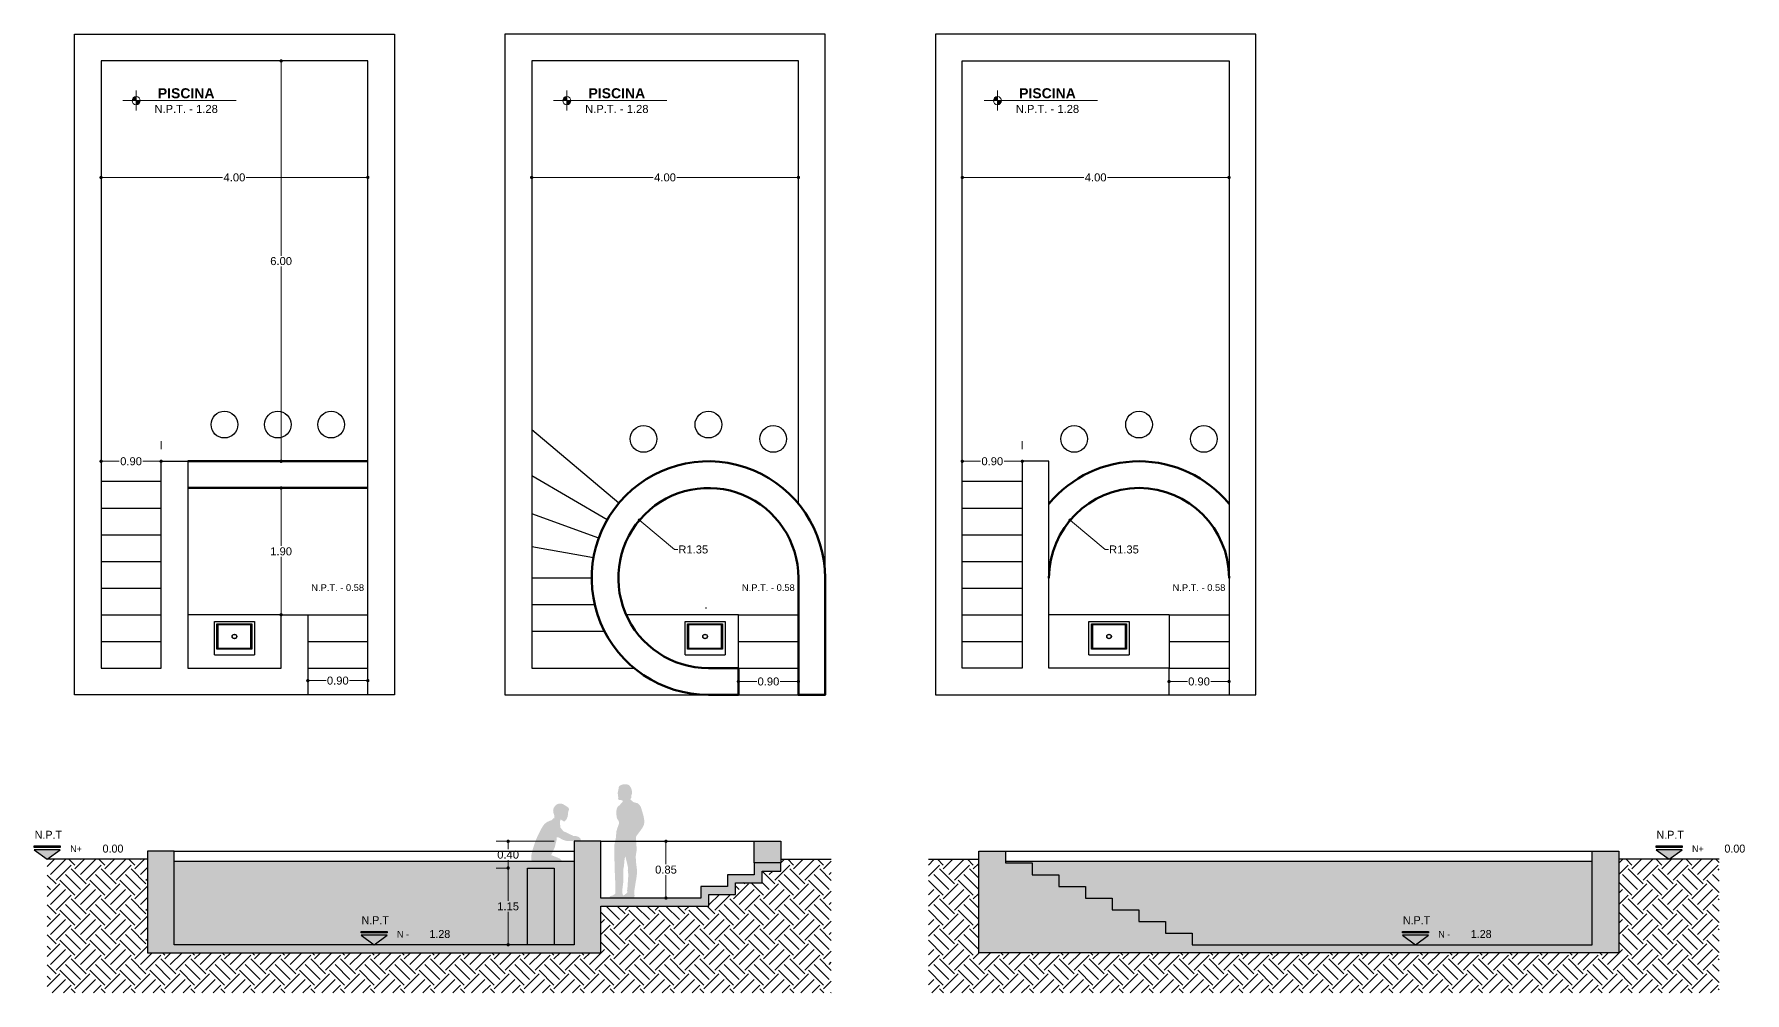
# Model space of a CAD drawing. Header units: metres. Extents: x 15.4 to 68.4, y 2.8 to 27.4.
# Drawn here: x 15.39 to 41.04, y 2.8 to 17.17 of the extents above; entities that cross this region are included whole.
import ezdxf
from ezdxf.enums import TextEntityAlignment as Align

# ---------------------------------------------------------------- set-up
doc = ezdxf.new("R2010")
doc.units = ezdxf.units.M
doc.layers.add('FIGURE_PERSONE', color=252, linetype='Continuous', lineweight=0)
doc.layers.add('MUEBLES', color=7, linetype='Continuous', true_color=0x939598)
doc.layers.add('TEXTO', color=7, linetype='Continuous', lineweight=9, true_color=0x737373)
doc.styles.add('BankGothic Md BT', font='bgothm.ttf')
doc.styles.add('GENERATED_STYLE_1', font='arial.ttf')
doc.styles.get("Standard").update_dxf_attribs({"font": 'arial.ttf'})
doc.dimstyles.new('Style', dxfattribs={"dimtxt": 0.12, "dimasz": 0.05, "dimexe": 0.18, "dimexo": 0.3, "dimgap": 0.02, "dimtad": 0, "dimtih": 1, "dimtoh": 1, "dimzin": 0, "dimdsep": 46, "dimtxsty": 'GENERATED_STYLE_1', "dimblk": 'Point', "dimcen": 0.1, "dimclrd": 150, "dimclre": 150, "dimclrt": 256, "dimadec": 0, "dimazin": 0, "dimtfac": 1, "dimtmove": 0, "dimatfit": 3, "dimfxl": 1, "dimtolj": 1, "dimtzin": 0, "dimlwd": 20, "dimlwe": 18, "dimarcsym": 0})
pattern_1 = [(0, (0, 0), (0, 6.985), [5.08, -1.905]), (90, (0, 0), (-6.985, 4e-16), [5.08, -1.905])]

# ---------------------------------------------------------------- blocks, each defined once
blk = doc.blocks.new('Nivel 2')
at = {"true_color": 0x636466}
h = blk.add_hatch(color=251, dxfattribs=at)
h.dxf.hatch_style = 1
h.paths.add_polyline_path([(0.15, 0.138), (-0.15, 0.138), (-0.15, 0.154), (0.15, 0.154)])
at = {"true_color": 0x939598}
h = blk.add_hatch(color=252, dxfattribs=at)
h.dxf.hatch_style = 1
h.paths.add_polyline_path([(0.15, 0.11), (-0.15, 0.11), (0, 0)])
at = {"color": 7, "lineweight": -3}
blk.add_lwpolyline([(0.15, 0.138), (-0.15, 0.138), (-0.15, 0.154), (0.15, 0.154)], close=True, dxfattribs=at)
blk.add_lwpolyline([(0.15, 0.11), (-0.15, 0.11), (0, 0), (0.15, 0.11)], dxfattribs=at)
at = {"style": 'BankGothic Md BT'}
blk.add_attdef('N+', text='', height=0.08, dxfattribs=at).set_placement((0.332, 0.121), align=Align.MIDDLE)
at = {"color": 150, "style": 'BankGothic Md BT'}
blk.add_attdef('0.00', text='', height=0.1, dxfattribs=at).set_placement((0.757, 0.123), align=Align.MIDDLE)
blk = doc.blocks.new('Lavabo')
at = {"layer": 'MUEBLES'}
for p, q in [((-0.3, 0), (-0.3, -0.499)), ((-0.3, 0), (0.3, 0)), ((0.3, -0.499), (0.3, 0)), ((0.263, -0.085), (-0.263, -0.085)), ((-0.263, -0.085), (-0.263, -0.464)), ((-0.248, -0.449), (-0.248, -0.1)), ((-0.248, -0.1), (0.248, -0.1)), ((0.248, -0.1), (0.248, -0.449)), ((0.263, -0.464), (0.263, -0.085)), ((-0.3, -0.499), (0.3, -0.499)), ((-0.263, -0.464), (0.263, -0.464)), ((0.248, -0.449), (-0.248, -0.449))]:
    blk.add_line(p, q, dxfattribs=at)
for radius, start, end in [(0.035, 0, 180), (0.032, 360, 180), (0.035, 180, 0), (0.032, 180, 360)]:
    blk.add_arc((0, -0.2745), radius, start, end, dxfattribs=at)
blk = doc.blocks.new('*U5')
h = blk.add_hatch()
h.set_pattern_fill('ANGLE', color=256)
h.set_pattern_definition(pattern_1)
h.paths.add_polyline_path([(0, 0), (0, 0.061, 0.414214), (-0.061, 0)])
h.paths.add_polyline_path([(0, -0.061, 0.414214), (0.061, 0), (0, 0)])
h = blk.add_hatch()
h.set_pattern_fill('ANGLE', color=256)
h.set_pattern_definition(pattern_1)
h.paths.add_polyline_path([(0, 0), (0, 0.061, 0.414214), (-0.061, 0)])
h.paths.add_polyline_path([(0.061, 0), (0, 0), (0, -0.061, 0.414214)])
h = blk.add_hatch(color=256)
h.dxf.hatch_style = 1
h.paths.add_polyline_path([(0, 0), (0, 0.061, 0.414214), (-0.061, 0)])
h.paths.add_polyline_path([(0.061, 0), (0, 0), (0, -0.061, 0.414214)])
at = {"color": 251, "linetype": 'Continuous', "lineweight": 9, "true_color": 0x636466}
for p, q in [((0, -0.15), (0, 0.15)), ((0, 0), (-0.2, 0)), ((0, 0), (1.5, 0))]:
    blk.add_line(p, q, dxfattribs=at)
blk.add_circle((0, 0), 0.0613, dxfattribs=at)
blk = doc.blocks.new('Point')
at = {"color": 0, "linetype": 'ByBlock', "lineweight": -2}
blk.add_line((-0.5, 0), (-1, 0), dxfattribs=at)
at = {"color": 0, "linetype": 'ByBlock', "const_width": 0.5}
blk.add_lwpolyline([(-0.25, 0, 1), (0.25, 0, 1)], format="xyb", close=True, dxfattribs=at)
blk = doc.blocks.new('*D10')
at = {"color": 150, "lineweight": 18, "transparency": 16777216}
for p, q in [((22.483, 4.673), (22.313, 4.673)), ((22.483, 3.523), (22.313, 3.523))]:
    blk.add_line(p, q, dxfattribs=at)
at = {"color": 150, "lineweight": 20, "transparency": 16777216}
for p, q in [((22.493, 4.623), (22.493, 4.179)), ((22.493, 3.573), (22.493, 4.017))]:
    blk.add_line(p, q, dxfattribs=at)
at = {"color": 150, "lineweight": 20, "transparency": 16777216, "xscale": 0.05, "yscale": 0.05, "zscale": 0.05}
for p, rotation in [((22.493, 4.673), 90), ((22.493, 3.523), 270)]:
    blk.add_blockref('Point', p, dxfattribs=dict(at, rotation=rotation))
at = {"transparency": 16777216, "insert": (22.493, 4.098), "char_height": 0.12, "attachment_point": 5, "style": 'GENERATED_STYLE_1'}
blk.add_mtext('\\A1;1.15', dxfattribs=at)
blk = doc.blocks.new('*D11')
at = {"color": 150, "lineweight": 18, "transparency": 16777216}
for p, q in [((23.183, 5.073), (22.313, 5.073)), ((22.483, 4.673), (22.313, 4.673))]:
    blk.add_line(p, q, dxfattribs=at)
at = {"color": 150, "lineweight": 20, "transparency": 16777216}
for p, q in [((22.493, 5.023), (22.493, 4.954)), ((22.493, 4.723), (22.493, 4.792))]:
    blk.add_line(p, q, dxfattribs=at)
at = {"color": 150, "lineweight": 20, "transparency": 16777216, "xscale": 0.05, "yscale": 0.05, "zscale": 0.05}
for p, rotation in [((22.493, 5.073), 90), ((22.493, 4.673), 270)]:
    blk.add_blockref('Point', p, dxfattribs=dict(at, rotation=rotation))
at = {"transparency": 16777216, "insert": (22.493, 4.873), "char_height": 0.12, "attachment_point": 5, "style": 'GENERATED_STYLE_1'}
blk.add_mtext('\\A1;0.40', dxfattribs=at)
blk = doc.blocks.new('*D12')
at = {"color": 150, "lineweight": 18, "transparency": 16777216}
for p, q in [((24.183, 5.073), (25.04, 5.073)), ((24.183, 4.223), (25.04, 4.223))]:
    blk.add_line(p, q, dxfattribs=at)
at = {"color": 150, "lineweight": 20, "transparency": 16777216}
for p, q in [((24.86, 5.023), (24.86, 4.729)), ((24.86, 4.273), (24.86, 4.567))]:
    blk.add_line(p, q, dxfattribs=at)
at = {"color": 150, "lineweight": 20, "transparency": 16777216, "xscale": 0.05, "yscale": 0.05, "zscale": 0.05}
for p, rotation in [((24.86, 5.073), 90), ((24.86, 4.223), 270)]:
    blk.add_blockref('Point', p, dxfattribs=dict(at, rotation=rotation))
at = {"transparency": 16777216, "insert": (24.86, 4.648), "char_height": 0.12, "attachment_point": 5, "style": 'GENERATED_STYLE_1'}
blk.add_mtext('\\A1;0.85', dxfattribs=at)
blk = doc.blocks.new('*D13')
at = {"color": 150, "lineweight": 18, "transparency": 16777216}
for p, q in [((18.789, 10.368), (18.909, 10.368)), ((18.789, 8.468), (18.909, 8.468))]:
    blk.add_line(p, q, dxfattribs=at)
at = {"color": 150, "lineweight": 20, "transparency": 16777216}
for p, q in [((19.089, 10.318), (19.089, 9.499)), ((19.089, 8.518), (19.089, 9.337))]:
    blk.add_line(p, q, dxfattribs=at)
at = {"color": 150, "lineweight": 20, "transparency": 16777216, "xscale": 0.05, "yscale": 0.05, "zscale": 0.05}
for p, rotation in [((19.089, 10.368), 90), ((19.089, 8.468), 270)]:
    blk.add_blockref('Point', p, dxfattribs=dict(at, rotation=rotation))
at = {"transparency": 16777216, "insert": (19.089, 9.418), "char_height": 0.12, "attachment_point": 5, "style": 'GENERATED_STYLE_1'}
blk.add_mtext('\\A1;1.90', dxfattribs=at)
blk = doc.blocks.new('*D14')
at = {"color": 150, "lineweight": 18, "transparency": 16777216}
for p, q in [((17.589, 16.768), (19.269, 16.768)), ((17.589, 10.768), (19.269, 10.768))]:
    blk.add_line(p, q, dxfattribs=at)
at = {"color": 150, "lineweight": 20, "transparency": 16777216}
for p, q in [((19.089, 16.718), (19.089, 13.849)), ((19.089, 10.818), (19.089, 13.687))]:
    blk.add_line(p, q, dxfattribs=at)
at = {"color": 150, "lineweight": 20, "transparency": 16777216, "xscale": 0.05, "yscale": 0.05, "zscale": 0.05}
for p, rotation in [((19.089, 16.768), 90), ((19.089, 10.768), 270)]:
    blk.add_blockref('Point', p, dxfattribs=dict(at, rotation=rotation))
at = {"transparency": 16777216, "insert": (19.089, 13.768), "char_height": 0.12, "attachment_point": 5, "style": 'GENERATED_STYLE_1'}
blk.add_mtext('\\A1;6.00', dxfattribs=at)
blk = doc.blocks.new('*D15')
at = {"color": 150, "lineweight": 18, "transparency": 16777216}
for p, q in [((16.389, 16.468), (16.389, 14.842)), ((20.389, 16.468), (20.389, 14.842))]:
    blk.add_line(p, q, dxfattribs=at)
at = {"color": 150, "lineweight": 20, "transparency": 16777216}
for p, q in [((16.439, 15.022), (18.211, 15.022)), ((20.339, 15.022), (18.567, 15.022))]:
    blk.add_line(p, q, dxfattribs=at)
at = {"color": 150, "lineweight": 20, "transparency": 16777216, "xscale": 0.05, "yscale": 0.05, "zscale": 0.05, "rotation": 180}
blk.add_blockref('Point', (16.389, 15.022), dxfattribs=at)
at = {"color": 150, "lineweight": 20, "transparency": 16777216, "xscale": 0.05, "yscale": 0.05, "zscale": 0.05}
blk.add_blockref('Point', (20.389, 15.022), dxfattribs=at)
at = {"transparency": 16777216, "insert": (18.389, 15.022), "char_height": 0.12, "attachment_point": 5, "style": 'GENERATED_STYLE_1'}
blk.add_mtext('\\A1;4.00', dxfattribs=at)
blk = doc.blocks.new('*D16')
at = {"color": 150, "lineweight": 18, "transparency": 16777216}
for p, q in [((22.846, 16.468), (22.846, 14.842)), ((26.846, 16.468), (26.846, 14.842))]:
    blk.add_line(p, q, dxfattribs=at)
at = {"color": 150, "lineweight": 20, "transparency": 16777216}
for p, q in [((22.896, 15.022), (24.668, 15.022)), ((26.796, 15.022), (25.024, 15.022))]:
    blk.add_line(p, q, dxfattribs=at)
at = {"color": 150, "lineweight": 20, "transparency": 16777216, "xscale": 0.05, "yscale": 0.05, "zscale": 0.05, "rotation": 180}
blk.add_blockref('Point', (22.846, 15.022), dxfattribs=at)
at = {"color": 150, "lineweight": 20, "transparency": 16777216, "xscale": 0.05, "yscale": 0.05, "zscale": 0.05}
blk.add_blockref('Point', (26.846, 15.022), dxfattribs=at)
at = {"transparency": 16777216, "insert": (24.846, 15.022), "char_height": 0.12, "attachment_point": 5, "style": 'GENERATED_STYLE_1'}
blk.add_mtext('\\A1;4.00', dxfattribs=at)
blk = doc.blocks.new('*D17')
at = {"color": 150, "lineweight": 18, "transparency": 16777216}
for p, q in [((29.303, 16.468), (29.303, 14.842)), ((33.303, 16.468), (33.303, 14.842))]:
    blk.add_line(p, q, dxfattribs=at)
at = {"color": 150, "lineweight": 20, "transparency": 16777216}
for p, q in [((29.353, 15.022), (31.125, 15.022)), ((33.253, 15.022), (31.481, 15.022))]:
    blk.add_line(p, q, dxfattribs=at)
at = {"color": 150, "lineweight": 20, "transparency": 16777216, "xscale": 0.05, "yscale": 0.05, "zscale": 0.05, "rotation": 180}
blk.add_blockref('Point', (29.303, 15.022), dxfattribs=at)
at = {"color": 150, "lineweight": 20, "transparency": 16777216, "xscale": 0.05, "yscale": 0.05, "zscale": 0.05}
blk.add_blockref('Point', (33.303, 15.022), dxfattribs=at)
at = {"transparency": 16777216, "insert": (31.303, 15.022), "char_height": 0.12, "attachment_point": 5, "style": 'GENERATED_STYLE_1'}
blk.add_mtext('\\A1;4.00', dxfattribs=at)
blk = doc.blocks.new('*D18')
at = {"color": 150, "lineweight": 18, "transparency": 16777216}
for p, q in [((16.389, 11.068), (16.389, 10.948)), ((17.289, 11.068), (17.289, 10.948))]:
    blk.add_line(p, q, dxfattribs=at)
at = {"color": 150, "lineweight": 20, "transparency": 16777216}
for p, q in [((16.439, 10.768), (16.663, 10.768)), ((17.239, 10.768), (17.014, 10.768))]:
    blk.add_line(p, q, dxfattribs=at)
at = {"color": 150, "lineweight": 20, "transparency": 16777216, "xscale": 0.05, "yscale": 0.05, "zscale": 0.05, "rotation": 180}
blk.add_blockref('Point', (16.389, 10.768), dxfattribs=at)
at = {"color": 150, "lineweight": 20, "transparency": 16777216, "xscale": 0.05, "yscale": 0.05, "zscale": 0.05}
blk.add_blockref('Point', (17.289, 10.768), dxfattribs=at)
at = {"transparency": 16777216, "insert": (16.839, 10.768), "char_height": 0.12, "attachment_point": 5, "style": 'GENERATED_STYLE_1'}
blk.add_mtext('\\A1;0.90', dxfattribs=at)
blk = doc.blocks.new('*D20')
at = {"color": 150, "lineweight": 18, "transparency": 16777216}
for p, q in [((29.303, 11.068), (29.303, 10.948)), ((30.203, 11.068), (30.203, 10.948))]:
    blk.add_line(p, q, dxfattribs=at)
at = {"color": 150, "lineweight": 20, "transparency": 16777216}
for p, q in [((29.353, 10.768), (29.578, 10.768)), ((30.153, 10.768), (29.929, 10.768))]:
    blk.add_line(p, q, dxfattribs=at)
at = {"color": 150, "lineweight": 20, "transparency": 16777216, "xscale": 0.05, "yscale": 0.05, "zscale": 0.05, "rotation": 180}
blk.add_blockref('Point', (29.303, 10.768), dxfattribs=at)
at = {"color": 150, "lineweight": 20, "transparency": 16777216, "xscale": 0.05, "yscale": 0.05, "zscale": 0.05}
blk.add_blockref('Point', (30.203, 10.768), dxfattribs=at)
at = {"transparency": 16777216, "insert": (29.753, 10.768), "char_height": 0.12, "attachment_point": 5, "style": 'GENERATED_STYLE_1'}
blk.add_mtext('\\A1;0.90', dxfattribs=at)
blk = doc.blocks.new('*D21')
at = {"color": 150, "lineweight": 18, "transparency": 16777216}
for p, q in [((32.403, 7.568), (32.403, 7.648)), ((33.303, 7.568), (33.303, 7.648))]:
    blk.add_line(p, q, dxfattribs=at)
at = {"color": 150, "lineweight": 20, "transparency": 16777216}
for p, q in [((32.453, 7.468), (32.678, 7.468)), ((33.253, 7.468), (33.029, 7.468))]:
    blk.add_line(p, q, dxfattribs=at)
at = {"color": 150, "lineweight": 20, "transparency": 16777216, "xscale": 0.05, "yscale": 0.05, "zscale": 0.05, "rotation": 180}
blk.add_blockref('Point', (32.403, 7.468), dxfattribs=at)
at = {"color": 150, "lineweight": 20, "transparency": 16777216, "xscale": 0.05, "yscale": 0.05, "zscale": 0.05}
blk.add_blockref('Point', (33.303, 7.468), dxfattribs=at)
at = {"transparency": 16777216, "insert": (32.853, 7.468), "char_height": 0.12, "attachment_point": 5, "style": 'GENERATED_STYLE_1'}
blk.add_mtext('\\A1;0.90', dxfattribs=at)
blk = doc.blocks.new('*D22')
at = {"color": 150, "lineweight": 18, "transparency": 16777216}
for p, q in [((25.946, 7.768), (25.946, 7.648)), ((26.846, 7.768), (26.846, 7.648))]:
    blk.add_line(p, q, dxfattribs=at)
at = {"color": 150, "lineweight": 20, "transparency": 16777216}
for p, q in [((25.996, 7.468), (26.22, 7.468)), ((26.796, 7.468), (26.572, 7.468))]:
    blk.add_line(p, q, dxfattribs=at)
at = {"color": 150, "lineweight": 20, "transparency": 16777216, "xscale": 0.05, "yscale": 0.05, "zscale": 0.05, "rotation": 180}
blk.add_blockref('Point', (25.946, 7.468), dxfattribs=at)
at = {"color": 150, "lineweight": 20, "transparency": 16777216, "xscale": 0.05, "yscale": 0.05, "zscale": 0.05}
blk.add_blockref('Point', (26.846, 7.468), dxfattribs=at)
at = {"transparency": 16777216, "insert": (26.396, 7.468), "char_height": 0.12, "attachment_point": 5, "style": 'GENERATED_STYLE_1'}
blk.add_mtext('\\A1;0.90', dxfattribs=at)
blk = doc.blocks.new('*D23')
at = {"color": 150, "lineweight": 18, "transparency": 16777216}
for p, q in [((19.489, 7.568), (19.489, 7.661)), ((20.389, 7.568), (20.389, 7.661))]:
    blk.add_line(p, q, dxfattribs=at)
at = {"color": 150, "lineweight": 20, "transparency": 16777216}
for p, q in [((19.539, 7.481), (19.763, 7.481)), ((20.339, 7.481), (20.114, 7.481))]:
    blk.add_line(p, q, dxfattribs=at)
at = {"color": 150, "lineweight": 20, "transparency": 16777216, "xscale": 0.05, "yscale": 0.05, "zscale": 0.05, "rotation": 180}
blk.add_blockref('Point', (19.489, 7.481), dxfattribs=at)
at = {"color": 150, "lineweight": 20, "transparency": 16777216, "xscale": 0.05, "yscale": 0.05, "zscale": 0.05}
blk.add_blockref('Point', (20.389, 7.481), dxfattribs=at)
at = {"transparency": 16777216, "insert": (19.939, 7.481), "char_height": 0.12, "attachment_point": 5, "style": 'GENERATED_STYLE_1'}
blk.add_mtext('\\A1;0.90', dxfattribs=at)
blk = doc.blocks.new('*D24')
at = {"color": 150, "lineweight": 20, "transparency": 16777216}
for p, q in [((24.986, 9.446), (24.5, 9.854)), ((25.036, 9.446), (24.986, 9.446))]:
    blk.add_line(p, q, dxfattribs=at)
at = {"color": 150, "lineweight": 20, "transparency": 16777216, "xscale": 0.05, "yscale": 0.05, "zscale": 0.05, "rotation": 139.9999999999998}
blk.add_blockref('Point', (24.462, 9.886), dxfattribs=at)
at = {"transparency": 16777216, "insert": (25.269, 9.446), "char_height": 0.12, "attachment_point": 5, "style": 'GENERATED_STYLE_1'}
blk.add_mtext('\\A1;R1.35', dxfattribs=at)
blk = doc.blocks.new('*D25')
at = {"color": 150, "lineweight": 20, "transparency": 16777216}
for p, q in [((31.443, 9.446), (30.957, 9.854)), ((31.493, 9.446), (31.443, 9.446))]:
    blk.add_line(p, q, dxfattribs=at)
at = {"color": 150, "lineweight": 20, "transparency": 16777216, "xscale": 0.05, "yscale": 0.05, "zscale": 0.05, "rotation": 140.0000000000004}
blk.add_blockref('Point', (30.919, 9.886), dxfattribs=at)
at = {"transparency": 16777216, "insert": (31.727, 9.446), "char_height": 0.12, "attachment_point": 5, "style": 'GENERATED_STYLE_1'}
blk.add_mtext('\\A1;R1.35', dxfattribs=at)

msp = doc.modelspace()

# ---------------------------------------------------------------- hatches: boundary and pattern name
at = {"true_color": 0xfecc66}
h = msp.add_hatch(color=31, dxfattribs=at)
h.dxf.hatch_style = 1
edge = h.paths.add_edge_path(flags=16)
edge.add_line((23.195, 4.665), (23.209, 4.514))
edge.add_line((23.209, 4.514), (23.232, 4.316))
edge.add_arc((24.628, 3.66), 1.543, 148.3794, 154.8439, ccw=False)
edge.add_line((23.314, 4.469), (23.331, 4.565))
edge.add_line((23.331, 4.565), (23.319, 4.581))
edge.add_arc((23.549, 4.976), 0.457, 235.3735, 239.756, ccw=False)
edge.add_line((23.289, 4.599), (23.195, 4.665))
edge = h.paths.add_edge_path()
edge.add_line((23.183, 4.124), (23.183, 3.977))
edge.add_line((23.183, 3.977), (23.374, 3.924))
edge.add_line((23.374, 3.924), (23.372, 3.973))
edge.add_line((23.372, 3.973), (23.32, 4.01))
edge.add_arc((21.731, 3.547), 1.655, 16.2494, 18.0978)
edge.add_arc((23.569, 4.148), 0.279, 184.1397, 198.0978, ccw=False)
edge.add_line((23.291, 4.128), (23.309, 4.153))
edge.add_line((23.309, 4.153), (23.332, 4.19))
edge.add_line((23.332, 4.19), (23.402, 4.364))
edge.add_arc((23.719, 4.317), 0.32, 155.4694, 171.5068, ccw=False)
edge.add_line((23.428, 4.45), (23.46, 4.542))
edge.add_arc((23.34, 4.583), 0.127, 340.9653, 383.0962)
edge.add_arc((23.396, 4.607), 0.0653, 23.0962, 70.2911)
edge.add_line((23.418, 4.668), (23.269, 4.814))
edge.add_line((23.269, 4.814), (23.138, 4.867))
edge.add_line((23.138, 4.867), (23.189, 4.973))
edge.add_line((23.189, 4.973), (23.222, 5.102))
edge.add_line((23.222, 5.102), (23.222, 5.134))
edge.add_line((23.222, 5.134), (23.25, 5.132))
edge.add_line((23.25, 5.132), (23.295, 5.106))
edge.add_arc((23.407, 5.302), 0.226, 240.3475, 268.0292)
edge.add_line((23.399, 5.077), (23.568, 5.077))
edge.add_arc((23.552, 5.1), 0.0287, 304.3857, 397.1501)
edge.add_arc((23.493, 5.041), 0.112, 43.4016, 99.3671)
edge.add_line((23.475, 5.151), (23.457, 5.161))
edge.add_line((23.457, 5.161), (23.318, 5.227))
edge.add_arc((22.851, 4.902), 0.569, 34.9138, 41.9732)
edge.add_arc((23.051, 5.294), 0.224, 356.828, 365.7699)
edge.add_line((23.273, 5.317), (23.269, 5.363))
edge.add_line((23.269, 5.363), (23.279, 5.401))
edge.add_line((23.279, 5.401), (23.326, 5.373))
edge.add_line((23.326, 5.373), (23.342, 5.373))
edge.add_line((23.342, 5.373), (23.371, 5.405))
edge.add_line((23.371, 5.405), (23.376, 5.423))
edge.add_line((23.376, 5.423), (23.381, 5.433))
edge.add_line((23.381, 5.433), (23.388, 5.44))
edge.add_line((23.388, 5.44), (23.388, 5.461))
edge.add_arc((23.187, 5.498), 0.205, 349.4193, 358.9024)
edge.add_arc((23.746, 5.451), 0.357, 167.0375, 172.9369, ccw=False)
edge.add_line((23.398, 5.531), (23.408, 5.547))
edge.add_line((23.408, 5.547), (23.402, 5.566))
edge.add_arc((23.395, 5.569), 0.00746, 336.2512, 412.0259)
edge.add_arc((23.078, 5.17), 0.517, 51.456, 62.7598)
edge.add_arc((23.273, 5.55), 0.0897, 62.7598, 109.0731)
edge.add_arc((23.281, 5.528), 0.113, 109.0731, 201.81)
edge.add_line((23.176, 5.487), (23.188, 5.456))
edge.add_line((23.188, 5.456), (23.187, 5.417))
edge.add_line((23.187, 5.417), (23.172, 5.42))
edge.add_line((23.172, 5.42), (23.15, 5.391))
edge.add_line((23.15, 5.391), (23.113, 5.379))
edge.add_arc((23.172, 5.202), 0.186, 108.4264, 148.8651)
edge.add_arc((24.221, 4.568), 1.412, 148.8651, 166.782)
edge.add_arc((23.102, 4.831), 0.262, 166.782, 206.264)
edge.add_arc((22.932, 4.747), 0.0724, 206.264, 255.2866)
edge.add_line((22.913, 4.677), (23.05, 4.677))
edge.add_arc((23.066, 5.001), 0.324, 267.2943, 279.1822)
edge.add_arc((23.138, 4.553), 0.13, 77.8032, 99.1822, ccw=False)
edge.add_line((23.166, 4.68), (23.177, 4.677))
edge.add_line((23.177, 4.677), (23.181, 4.674))
edge.add_arc((22.783, 4.671), 0.398, 0.3219, 0.4377, ccw=False)
edge.add_line((23.181, 4.673), (23.183, 4.673))
edge.add_line((23.183, 4.673), (23.183, 4.144))
edge.add_line((23.183, 4.144), (23.184, 4.144))
edge.add_line((23.184, 4.144), (23.184, 4.124))
edge.add_line((23.184, 4.124), (23.183, 4.124))
at = {"true_color": 0x464646}
h = msp.add_hatch(color=49, dxfattribs=at)
h.dxf.hatch_style = 1
h.paths.add_polyline_path([(17.483, 4.923), (17.083, 4.923), (17.083, 3.403), (23.883, 3.403), (23.883, 4.103), (25.503, 4.103), (25.503, 4.278), (25.903, 4.278), (25.903, 4.453), (26.303, 4.453), (26.303, 4.628), (26.583, 4.628), (26.583, 4.748), (26.183, 4.748), (26.183, 4.573), (25.783, 4.573), (25.783, 4.398), (25.383, 4.398), (25.383, 4.223), (23.883, 4.223), (23.883, 5.073), (23.483, 5.073), (23.483, 3.523), (17.483, 3.523)])
at = {"true_color": 0x919191}
h = msp.add_hatch(color=252, dxfattribs=at)
h.dxf.hatch_style = 1
h.paths.add_polyline_path([(26.583, 5.073), (26.183, 5.073), (26.183, 4.748), (26.583, 4.748)])
h.paths.add_polyline_path([(23.183, 4.673), (22.783, 4.673), (22.783, 3.523), (23.183, 3.523)])
at = {"true_color": 0x464646}
h = msp.add_hatch(color=49, dxfattribs=at)
h.dxf.hatch_style = 1
h.paths.add_polyline_path([(39.15, 3.403), (39.15, 4.923), (38.75, 4.923), (38.75, 3.523), (32.75, 3.523), (32.75, 3.698), (32.35, 3.698), (32.35, 3.873), (31.95, 3.873), (31.95, 4.048), (31.55, 4.048), (31.55, 4.223), (31.15, 4.223), (31.15, 4.398), (30.75, 4.398), (30.75, 4.573), (30.35, 4.573), (30.35, 4.748), (29.95, 4.748), (29.95, 4.923), (29.55, 4.923), (29.55, 3.403)])
at = {"true_color": 0x919191}
h = msp.add_hatch(dxfattribs=at)
h.set_pattern_fill('EARTH', color=252, scale=0.05, angle=45)
h.paths.add_polyline_path([(17.083, 4.803), (15.582, 4.803), (15.582, 2.803), (27.338, 2.803), (27.338, 4.803), (26.583, 4.803), (26.583, 4.748), (26.583, 4.628), (26.303, 4.628), (26.303, 4.453), (25.903, 4.453), (25.903, 4.278), (25.503, 4.278), (25.503, 4.103), (23.883, 4.103), (23.883, 3.403), (17.083, 3.403)])
at = {"true_color": 0xadddf7, "transparency": 33554549}
h = msp.add_hatch(color=141, dxfattribs=at)
h.dxf.hatch_style = 1
h.paths.add_polyline_path([(22.783, 4.673), (23.183, 4.673), (23.183, 3.523), (23.483, 3.523), (23.483, 4.773), (17.483, 4.773), (17.483, 3.523), (22.783, 3.523)])
at = {"true_color": 0x919191}
h = msp.add_hatch(dxfattribs=at)
h.set_pattern_fill('EARTH', color=252, scale=0.05, angle=45)
h.paths.add_polyline_path([(40.652, 4.803), (39.15, 4.803), (39.15, 3.403), (29.55, 3.403), (29.55, 4.803), (28.796, 4.803), (28.796, 2.803), (40.652, 2.803)])
at = {"true_color": 0xadddf7, "transparency": 33554549}
h = msp.add_hatch(color=141, dxfattribs=at)
h.dxf.hatch_style = 1
h.paths.add_polyline_path([(29.95, 4.773), (29.95, 4.748), (30.35, 4.748), (30.35, 4.573), (30.75, 4.573), (30.75, 4.398), (31.15, 4.398), (31.15, 4.223), (31.55, 4.223), (31.55, 4.048), (31.95, 4.048), (31.95, 3.873), (32.35, 3.873), (32.35, 3.698), (32.75, 3.698), (32.75, 3.523), (38.75, 3.523), (38.75, 4.773)])
at = {"layer": 'FIGURE_PERSONE', "true_color": 0xfecc66}
h = msp.add_hatch(color=31, dxfattribs=at)
h.paths.add_polyline_path([(24.227, 4.263), (24.216, 4.265), (24.208, 4.29), (24.203, 4.331), (24.219, 4.458), (24.222, 4.604), (24.219, 4.64), (24.22, 4.66), (24.224, 4.674), (24.232, 4.715), (24.234, 4.767), (24.242, 4.817), (24.25, 4.851), (24.278, 4.738), (24.29, 4.683), (24.291, 4.655), (24.287, 4.638), (24.291, 4.618), (24.294, 4.578), (24.293, 4.534), (24.282, 4.372), (24.275, 4.327), (24.285, 4.314), (24.266, 4.291)], flags=16)
h.paths.add_polyline_path([(24.185, 4.233), (24.145, 4.227), (24.136, 4.223), (24.014, 4.223), (24.014, 4.242), (24.023, 4.25), (24.063, 4.262), (24.085, 4.277), (24.103, 4.295), (24.1, 4.447), (24.091, 4.643), (24.087, 4.813), (24.085, 4.97), (24.088, 5.029), (24.099, 5.082), (24.11, 5.131), (24.113, 5.176), (24.116, 5.22), (24.128, 5.262), (24.151, 5.326), (24.156, 5.345), (24.154, 5.363), (24.148, 5.382), (24.133, 5.402), (24.126, 5.417), (24.12, 5.438), (24.116, 5.489), (24.118, 5.54), (24.125, 5.574), (24.142, 5.596), (24.163, 5.613), (24.211, 5.668), (24.211, 5.683), (24.201, 5.687), (24.187, 5.691), (24.175, 5.691), (24.152, 5.695), (24.145, 5.702), (24.142, 5.715), (24.144, 5.734), (24.136, 5.795), (24.149, 5.86), (24.148, 5.863), (24.148, 5.881), (24.159, 5.898), (24.179, 5.914), (24.214, 5.925), (24.24, 5.928), (24.271, 5.927), (24.295, 5.921), (24.314, 5.906), (24.33, 5.885), (24.341, 5.86), (24.348, 5.834), (24.351, 5.807), (24.349, 5.783), (24.342, 5.763), (24.339, 5.753), (24.34, 5.743), (24.34, 5.726), (24.33, 5.712), (24.327, 5.706), (24.33, 5.697), (24.363, 5.666), (24.387, 5.655), (24.414, 5.649), (24.427, 5.647), (24.441, 5.639), (24.465, 5.616), (24.485, 5.584), (24.495, 5.549), (24.525, 5.447), (24.535, 5.382), (24.534, 5.348), (24.527, 5.314), (24.507, 5.275), (24.472, 5.226), (24.414, 5.149), (24.409, 5.129), (24.409, 5.104), (24.414, 5.061), (24.419, 4.98), (24.419, 4.927), (24.412, 4.89), (24.409, 4.873), (24.407, 4.845), (24.409, 4.776), (24.422, 4.668), (24.427, 4.64), (24.427, 4.603), (24.415, 4.513), (24.401, 4.43), (24.394, 4.383), (24.385, 4.329), (24.383, 4.302), (24.383, 4.287), (24.39, 4.259), (24.382, 4.229), (24.362, 4.223), (24.207, 4.223), (24.196, 4.229)])

# ---------------------------------------------------------------- linework, layer by layer
at = {"lineweight": 30}
for p, q in [((15.989, 17.168), (20.789, 17.168)), ((20.789, 17.168), (20.789, 7.268)), ((20.389, 16.768), (16.389, 16.768)), ((20.389, 7.268), (20.389, 16.768)), ((20.789, 7.268), (20.389, 7.268))]:
    msp.add_line(p, q, dxfattribs=at)
for p, q in [((24.155, 10.143), (22.846, 11.242)), ((23.98, 9.893), (22.846, 10.548)), ((16.389, 10.468), (17.289, 10.468)), ((29.303, 10.468), (30.203, 10.468)), ((16.389, 10.068), (17.289, 10.068)), ((29.303, 10.068), (30.203, 10.068)), ((30.613, 10.143), (30.603, 10.151)), ((23.851, 9.617), (22.846, 9.983)), ((16.389, 9.668), (17.289, 9.668)), ((29.303, 9.668), (30.203, 9.668)), ((16.389, 9.268), (17.289, 9.268)), ((23.773, 9.322), (22.846, 9.485)), ((29.303, 9.268), (30.203, 9.268)), ((23.746, 9.018), (22.846, 9.018)), ((16.389, 8.868), (17.289, 8.868)), ((29.303, 8.868), (30.203, 8.868)), ((16.389, 8.468), (17.289, 8.468)), ((19.489, 8.468), (20.389, 8.468)), ((23.792, 8.618), (22.846, 8.618)), ((25.946, 8.468), (26.846, 8.468)), ((25.946, 7.668), (25.946, 8.468)), ((29.303, 8.468), (30.203, 8.468)), ((32.403, 8.468), (32.403, 7.668)), ((32.403, 8.468), (33.303, 8.468)), ((23.939, 8.218), (22.846, 8.218)), ((16.389, 8.068), (17.289, 8.068)), ((19.489, 8.068), (20.389, 8.068)), ((25.946, 8.068), (26.846, 8.068)), ((29.303, 8.068), (30.203, 8.068)), ((32.403, 8.068), (33.303, 8.068)), ((19.489, 7.668), (20.389, 7.668)), ((25.946, 7.668), (26.846, 7.668)), ((32.403, 7.668), (33.303, 7.668)), ((20.389, 7.268), (19.489, 7.268)), ((17.483, 4.923), (23.483, 4.923)), ((23.883, 5.073), (26.183, 5.073)), ((26.183, 4.748), (26.183, 5.073)), ((26.183, 5.073), (26.583, 5.073)), ((26.583, 5.073), (26.583, 4.748)), ((29.95, 4.923), (38.75, 4.923)), ((17.083, 4.803), (15.582, 4.803)), ((17.483, 4.773), (23.483, 4.773)), ((26.583, 4.803), (27.338, 4.803)), ((28.796, 4.803), (29.55, 4.803)), ((29.95, 4.773), (38.75, 4.773)), ((40.652, 4.803), (39.15, 4.803))]:
    msp.add_line(p, q)
at = {"lineweight": 50}
msp.add_line((17.689, 10.368), (20.389, 10.368), dxfattribs=at)
at = {"lineweight": 30}
for points in [[(16.389, 16.768), (16.389, 7.668), (17.289, 7.668), (17.289, 10.768), (17.689, 10.768), (17.689, 7.668), (19.089, 7.668), (19.089, 8.468), (19.489, 8.468), (19.489, 7.268), (15.989, 7.268), (15.989, 17.168)], [(27.246, 9.018), (27.246, 17.168), (22.446, 17.168), (22.446, 7.268), (25.496, 7.268)], [(26.846, 10.132), (26.846, 16.768), (22.846, 16.768), (22.846, 7.668), (24.382, 7.668)], [(23.883, 4.223), (23.883, 5.073), (23.483, 5.073), (23.483, 3.523), (17.483, 3.523), (17.483, 4.923), (17.083, 4.923), (17.083, 3.403), (23.883, 3.403), (23.883, 4.103)], [(23.883, 4.103), (25.503, 4.103), (25.503, 4.278), (25.903, 4.278), (25.903, 4.453), (26.303, 4.453), (26.303, 4.628), (26.583, 4.628), (26.583, 4.748), (26.183, 4.748), (26.183, 4.573), (25.783, 4.573), (25.783, 4.398), (25.383, 4.398), (25.383, 4.223), (23.883, 4.223)]]:
    msp.add_lwpolyline(points, dxfattribs=at)
for points in [[(32.403, 7.668), (30.603, 7.668), (30.603, 10.768), (30.203, 10.768), (30.203, 7.668), (29.303, 7.668), (29.303, 16.768), (33.303, 16.768), (33.303, 7.268), (33.703, 7.268), (33.703, 17.168), (28.903, 17.168), (28.903, 7.268), (32.403, 7.268)], [(29.55, 3.403), (29.55, 4.923), (29.95, 4.923), (29.95, 4.748), (30.35, 4.748), (30.35, 4.573), (30.75, 4.573), (30.75, 4.398), (31.15, 4.398), (31.15, 4.223), (31.55, 4.223), (31.55, 4.048), (31.95, 4.048), (31.95, 3.873), (32.35, 3.873), (32.35, 3.698), (32.75, 3.698), (32.75, 3.523), (38.75, 3.523), (38.75, 4.923), (39.15, 4.923), (39.15, 3.403)]]:
    msp.add_lwpolyline(points, close=True, dxfattribs=at)
at = {"lineweight": 50}
msp.add_lwpolyline([(17.689, 10.768), (20.389, 10.768)], dxfattribs=at)
msp.add_lwpolyline([(25.946, 7.268), (25.496, 7.268, -2.414214), (27.246, 9.018), (27.246, 7.268), (26.846, 7.268), (26.846, 9.018, 2.414214), (25.496, 7.668), (25.946, 7.668)], format="xyb", close=True, dxfattribs=at)
for points in [[(25.946, 7.268), (26.846, 7.268)], [(32.403, 7.268), (33.303, 7.268)], [(22.783, 3.523), (22.783, 4.673), (23.183, 4.673), (23.183, 3.523)]]:
    msp.add_lwpolyline(points)
for centre in [(18.239, 11.318), (19.039, 11.318), (19.839, 11.318), (24.524, 11.103), (25.496, 11.318), (26.468, 11.103), (30.981, 11.103), (31.953, 11.318), (32.925, 11.103)]:
    msp.add_circle(centre, 0.2)
msp.add_arc((31.953, 9.018), 1.75, 359.9999999999999, 0)
for radius, start, end in [(1.75, 39.5177, 140.4823), (1.35, 360, 180)]:
    msp.add_arc((31.953, 9.018), radius, start, end, dxfattribs=at)
at = {"layer": 'MUEBLES'}
for p, q in [((19.089, 8.468), (17.689, 8.468)), ((25.946, 8.468), (24.263, 8.468)), ((32.403, 8.468), (30.603, 8.468))]:
    msp.add_line(p, q, dxfattribs=at)
msp.add_lwpolyline([(25.458, 8.567, 0.560174), (25.462, 8.576, 0.560174)], format="xyb", dxfattribs=at)

# ---------------------------------------------------------------- block references
for p in [(16.915, 16.173), (23.373, 16.173), (29.83, 16.173)]:
    msp.add_blockref('*U5', p)
at = {"xscale": -1, "rotation": 180}
for p in [(18.389, 7.868), (25.446, 7.868), (31.503, 7.868)]:
    msp.add_blockref('Lavabo', p, dxfattribs=at)
ref = msp.add_blockref('Nivel 2', (15.582, 4.803), dxfattribs=dict(xscale=1.30235628202292, yscale=1.30235628202292, zscale=1.30235628202292))
ref.add_attrib('N+', 'N+', dxfattribs={"height": 0.1, "style": 'BankGothic Md BT'}).set_placement((16.014, 4.961), align=Align.MIDDLE)
ref.add_attrib('0.00', '0.00', dxfattribs={"color": 150, "height": 0.12, "style": 'BankGothic Md BT'}).set_placement((16.568, 4.964), align=Align.MIDDLE)
ref = msp.add_blockref('Nivel 2', (39.901, 4.803), dxfattribs=dict(xscale=1.30235628202292, yscale=1.30235628202292, zscale=1.30235628202292))
ref.add_attrib('N+', 'N+', dxfattribs={"height": 0.1, "style": 'BankGothic Md BT'}).set_placement((40.333, 4.961), align=Align.MIDDLE)
ref.add_attrib('0.00', '0.00', dxfattribs={"color": 150, "height": 0.12, "style": 'BankGothic Md BT'}).set_placement((40.887, 4.964), align=Align.MIDDLE)
ref = msp.add_blockref('Nivel 2', (20.483, 3.523), dxfattribs=dict(xscale=1.30235628202292, yscale=1.30235628202292, zscale=1.30235628202292))
ref.add_attrib('N+', 'N -', dxfattribs={"height": 0.1, "style": 'BankGothic Md BT'}).set_placement((20.916, 3.681), align=Align.MIDDLE)
ref.add_attrib('0.00', '1.28', dxfattribs={"color": 150, "height": 0.12, "style": 'BankGothic Md BT'}).set_placement((21.469, 3.684), align=Align.MIDDLE)
ref = msp.add_blockref('Nivel 2', (36.098, 3.523), dxfattribs=dict(xscale=1.30235628202292, yscale=1.30235628202292, zscale=1.30235628202292))
ref.add_attrib('N+', 'N -', dxfattribs={"height": 0.1, "style": 'BankGothic Md BT'}).set_placement((36.53, 3.681), align=Align.MIDDLE)
ref.add_attrib('0.00', '1.28', dxfattribs={"color": 150, "height": 0.12, "style": 'BankGothic Md BT'}).set_placement((37.084, 3.684), align=Align.MIDDLE)

# ---------------------------------------------------------------- texts
at = {"char_height": 0.12, "attachment_point": 1, "style": 'BankGothic Md BT'}
for insert in [(15.4, 5.231), (39.719, 5.231), (20.301, 3.951), (35.916, 3.951)]:
    msp.add_mtext_dynamic_manual_height_columns('\\pxqc;{\\C251;\\c6710371;N.P.T}', width=0.39755, gutter_width=0.4, heights=[0], dxfattribs=dict(at, insert=insert))
at = {"layer": 'TEXTO', "char_height": 0.2625, "width": 2.09774, "attachment_point": 5, "rotation": 359.9934}
for s, insert in [('{\\fArial|b1|i0|c0|p34;\\H0.57143x;\\C256;\\c0;PISCINA\\P\\fArial|b0|i0|c238|p34;\\H0.8x;N.P.T. \\fArial|b0|i0|c0|p34;-\\fArial|b0|i0|c238|p34; \\fArial|b0|i0|c0|p34;1\\fArial|b0|i0|c238|p34;.\\fArial|b0|i0|c0|p34;28}', (17.665, 16.173)), ('{\\fArial|b1|i0|c0|p34;\\H0.57143x;\\C256;\\c0;PISCINA\\P\\fArial|b0|i0|c238|p34;\\H0.8x;N.P.T. \\fArial|b0|i0|c0|p34;-\\fArial|b0|i0|c238|p34; \\fArial|b0|i0|c0|p34;1\\fArial|b0|i0|c238|p34;.\\fArial|b0|i0|c0|p34;28}', (24.123, 16.173)), ('{\\fArial|b1|i0|c0|p34;\\H0.57143x;\\C256;\\c0;PISCINA\\P\\fArial|b0|i0|c238|p34;\\H0.8x;N.P.T. \\fArial|b0|i0|c0|p34;-\\fArial|b0|i0|c238|p34; \\fArial|b0|i0|c0|p34;1\\fArial|b0|i0|c238|p34;.\\fArial|b0|i0|c0|p34;28}', (30.58, 16.173)), ('{\\fArial|b0|i0|c238|p34;\\H0.38096x;\\C256;\\c0;N.P.T.\\fArial|b0|i0|c0|p34; -\\fArial|b0|i0|c238|p34; 0.\\fArial|b0|i0|c0|p34;58}', (19.937, 8.875)), ('{\\fArial|b0|i0|c238|p34;\\H0.38096x;\\C256;\\c0;N.P.T.\\fArial|b0|i0|c0|p34; -\\fArial|b0|i0|c238|p34; 0.\\fArial|b0|i0|c0|p34;58}', (26.395, 8.875)), ('{\\fArial|b0|i0|c238|p34;\\H0.38096x;\\C256;\\c0;N.P.T.\\fArial|b0|i0|c0|p34; -\\fArial|b0|i0|c238|p34; 0.\\fArial|b0|i0|c0|p34;58}', (32.852, 8.875))]:
    msp.add_mtext(s, dxfattribs=dict(at, insert=insert))

# ---------------------------------------------------------------- dimensions: what is measured, and where the dimension line sits
for base, p1, p2, picture, middle in [((20.389, 15.022), (16.389, 16.768), (20.389, 16.768), '*D15', (18.389, 15.022)), ((26.846, 15.022), (22.846, 16.768), (26.846, 16.768), '*D16', (24.846, 15.022)), ((33.303, 15.022), (29.303, 16.768), (33.303, 16.768), '*D17', (31.303, 15.022)), ((16.389, 10.768), (17.289, 10.768), (16.389, 10.768), '*D18', (16.839, 10.768)), ((29.303, 10.768), (30.203, 10.768), (29.303, 10.768), '*D20', (29.753, 10.768)), ((26.846, 7.468), (25.946, 7.468), (26.846, 7.468), '*D22', (26.396, 7.468)), ((20.389, 7.481), (19.489, 7.268), (20.389, 7.268), '*D23', (19.939, 7.481)), ((33.303, 7.468), (32.403, 7.268), (33.303, 7.268), '*D21', (32.853, 7.468))]:
    dim = msp.add_linear_dim(base=base, p1=p1, p2=p2, dimstyle='Style')
    dim.commit()
    dim.dimension.update_dxf_attribs({"geometry": picture, "text_midpoint": middle})
for base, p1, p2, picture, middle in [((19.089, 16.768), (17.289, 10.768), (17.289, 16.768), '*D14', (19.089, 13.768)), ((19.089, 10.368), (19.089, 8.468), (19.089, 10.368), '*D13', (19.089, 9.418)), ((22.493, 5.073), (22.783, 4.673), (23.483, 5.073), '*D11', (22.493, 4.873)), ((24.86, 4.223), (23.883, 5.073), (23.883, 4.223), '*D12', (24.86, 4.648)), ((22.493, 3.523), (22.783, 4.673), (22.783, 3.523), '*D10', (22.493, 4.098))]:
    dim = msp.add_linear_dim(base=base, p1=p1, p2=p2, angle=90, dimstyle='Style')
    dim.commit()
    dim.dimension.update_dxf_attribs({"geometry": picture, "text_midpoint": middle})
for center, mpoint, picture, middle in [((25.496, 9.018), (24.462, 9.886), '*D24', (25.269, 9.446)), ((31.953, 9.018), (30.919, 9.886), '*D25', (31.727, 9.446))]:
    dim = msp.add_radius_dim(center=center, mpoint=mpoint, dimstyle='Style')
    dim.commit()
    dim.dimension.update_dxf_attribs({"geometry": picture, "text_midpoint": middle, "dimtype": 164})

doc.saveas('drawing.dxf')
